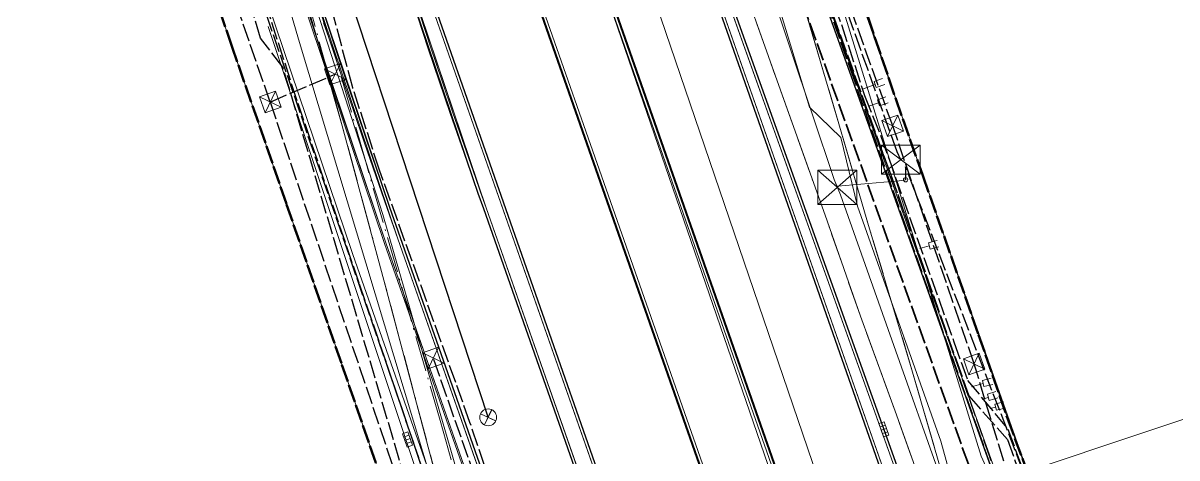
# Model space of a CAD drawing. Header units: metres. Extents: x 105014 to 106600, y 111320 to 118425.
# Drawn here: x 106017.5 to 106099.6, y 116758.4 to 116789.3 of the extents above; entities that cross this region are included whole.
import ezdxf

# ---------------------------------------------------------------- set-up
doc = ezdxf.new("R2010")
doc.units = ezdxf.units.M
doc.linetypes.add('DASHDOT', pattern=[3.556, 2.54, -0.508, 0, -0.508])
doc.linetypes.add('DASHED', pattern=[1.524, 1.27, -0.254])
for name, color, linetype, lineweight in [('00-BASE-LIMITE', 7, 'DASHED', 50), ('00-BASE-UE', 42, 'DASHED', 25), ('10-PAV-CALZADA-BRT', 12, 'CONTINUOUS', 30), ('10-PAV-CALZADA-MIXTA', 8, 'CONTINUOUS', 30), ('10-PAV-CICLORUTA', 76, 'CONTINUOUS', 18), ('10-PAV-ESTACION-TM', 1, 'CONTINUOUS', 40), ('10-PAV-SARDINEL', 252, 'CONTINUOUS', 13), ('20-EP-ZONA-DURA', 253, 'CONTINUOUS', 13), ('20-EP-ZONA-VERDE', 84, 'CONTINUOUS', 13), ('30-RED-ENEL-NODOS', 11, 'CONTINUOUS', 13), ('30-RED-ENEL-PROY', 1, 'DASHED', 25), ('30-RED-ETB-CAMARA', 151, 'CONTINUOUS', 13), ('30-RED-ETB-EXIST', 145, 'CONTINUOUS', 13), ('30-RED-ETB-PROY', 5, 'DASHED', 25), ('30-RED-MOVISTAR-PROY', 4, 'DASHED', 25), ('30-RED-VANTI-EXIST', 52, 'CONTINUOUS', 13), ('30-RED-VANTI-PROY', 2, 'DASHED', 25), ('30-RED-VANTI-RETIRO', 8, 'DASHDOT', 13), ('35-RH-ACUE-DOMICILIARIA', 152, 'CONTINUOUS', 9), ('35-RH-ACUE-MENOR-EXIST', 151, 'CONTINUOUS', 13), ('35-RH-ACUE-MENOR-PROY', 5, 'DASHED', 25), ('35-RH-PLUV-COLECTOR', 96, 'CONTINUOUS', 30), ('35-RH-PLUV-NODOS', 94, 'CONTINUOUS', 13), ('36-RH-SAN-COLECTOR-PROY', 6, 'DASHED', 35), ('60-PREDIAL-LOTE', 42, 'CONTINUOUS', 13)]:
    doc.layers.add(name, color=color, linetype=linetype, lineweight=lineweight)

# ---------------------------------------------------------------- blocks, each defined once
blk = doc.blocks.new('CAM_ETB_T_13')
for p, q in [((-1.375, -1.025), (1.375, 1.025)), ((-1.375, 1.025), (1.375, -1.025))]:
    blk.add_line(p, q)
blk.add_lwpolyline([(-1.375, -1.025), (1.375, -1.025), (1.375, 1.025), (-1.375, 1.025)], close=True)
blk = doc.blocks.new('CAM_ETB_T_14A')
for p, q in [((-1.39, -1.22), (1.39, 1.22)), ((-1.39, 1.22), (1.39, -1.22))]:
    blk.add_line(p, q)
blk.add_lwpolyline([(-1.39, -1.22), (1.39, -1.22), (1.39, 1.22), (-1.39, 1.22)], close=True)
blk = doc.blocks.new('POSTE')
blk.add_circle((0, 0), 0.15)
blk = doc.blocks.new('CAJA_ENEL')
for p, q in [((-0.6, -0.6), (0.6, 0.6)), ((-0.6, 0.6), (0.6, -0.6))]:
    blk.add_line(p, q)
blk.add_lwpolyline([(-0.6, -0.6), (0.6, -0.6), (0.6, 0.6), (-0.6, 0.6)], close=True)
blk = doc.blocks.new('POZO_PLUV')
for p, q in [((-0.42, -0.42), (0.42, 0.42)), ((-0.42, 0.42), (0.42, -0.42))]:
    blk.add_line(p, q)
blk.add_circle((0, 0), 0.6)
blk = doc.blocks.new('SUMIDERO')
for p, q in [((-0.25, -0.2), (-0.25, 0.2)), ((0, -0.2), (0, 0.2)), ((0.25, -0.2), (0.25, 0.2))]:
    blk.add_line(p, q)
blk.add_lwpolyline([(-0.5, -0.2), (0.5, -0.2), (0.5, 0.2), (-0.5, 0.2)], close=True)

msp = doc.modelspace()

# ---------------------------------------------------------------- linework, layer by layer
at = {"layer": '00-BASE-LIMITE'}
for points in [[(106064.4171, 116695.5329), (106059.2939, 116710.1099), (106052.8384, 116713.1817), (106046.2677, 116715.9987), (106048.1415, 116721.7251), (106049.1339, 116727.6983), (106049.1575, 116732.8843), (106047.6957, 116742.0767), (106046.9999, 116745.3037), (106043.0863, 116756.6289), (106040.1457, 116765.1303), (106036.2359, 116776.4623), (106032.3897, 116787.5819), (106029.4623, 116796.0575)], [(106077.5673, 116789.7461), (106079.5609, 116783.9199), (106081.4803, 116778.4757), (106083.4959, 116772.7449), (106085.4441, 116767.1645), (106087.5113, 116761.2259), (106089.5291, 116755.7551), (106091.1401, 116751.4171), (106095.5235, 116752.9883), (106095.6541, 116752.6239), (106095.8571, 116750.1155), (106098.1153, 116749.2211), (106101.5945, 116749.2343)]]:
    msp.add_lwpolyline(points, dxfattribs=at)
at = {"layer": '00-BASE-UE'}
for points in [[(106064.4171, 116695.5329), (106059.2939, 116710.1099), (106052.8384, 116713.1817), (106046.2677, 116715.9987), (106048.1415, 116721.7251), (106049.1339, 116727.6983), (106049.1575, 116732.8843), (106047.6957, 116742.0767), (106046.9999, 116745.3037), (106043.0863, 116756.6289), (106040.1457, 116765.1303), (106036.2359, 116776.4623), (106032.3897, 116787.5819), (106029.4623, 116796.0575)], [(106077.5673, 116789.7461), (106079.5609, 116783.9199), (106081.4803, 116778.4757), (106083.4959, 116772.7449), (106085.4441, 116767.1645), (106087.5113, 116761.2259), (106089.5291, 116755.7551), (106091.1401, 116751.4171), (106095.5235, 116752.9883), (106095.6541, 116752.6239), (106095.8571, 116750.1155), (106098.1153, 116749.2211), (106101.5945, 116749.2343)]]:
    msp.add_lwpolyline(points, dxfattribs=at)
at = {"layer": '10-PAV-CALZADA-BRT'}
for points in [[(105940.0399, 117131.7485), (106023.1693, 116913.9317), (106028.3894, 116899.9718), (106033.4205, 116885.9427), (106095.1047, 116710.2091), (106095.6071, 116708.7779), (106096.1093, 116707.3461), (106096.3475, 116706.6665), (106096.4184, 116706.5092), (106096.5153, 116706.3664), (106096.6353, 116706.2424), (106096.7749, 116706.1408), (106096.9298, 116706.0648), (106097.0955, 116706.0166), (106097.267, 116705.9975), (106097.4393, 116706.0083), (106097.6071, 116706.0485), (106098.1769, 116706.2383), (106108.2917, 116673.1977)], [(106098.6641, 116670.0501), (106087.8421, 116702.7965), (106089.0673, 116703.2045), (106089.2132, 116703.2663), (106089.3476, 116703.3505), (106089.4669, 116703.4548), (106089.5683, 116703.5766), (106089.6492, 116703.713), (106089.7074, 116703.8603), (106089.7417, 116704.0151), (106089.7511, 116704.1733), (106089.7354, 116704.331), (106089.6949, 116704.4843), (106089.0017, 116706.4609), (106088.4997, 116707.8909), (106087.3779, 116711.0867), (106026.8155, 116883.6241), (106021.8164, 116897.5643), (106016.6295, 116911.4357), (105967.5655, 117039.9941)], [(106006.0974, 116925.4547), (106011.7755, 116911.9129), (106018.8027, 116895.6495), (106024.03, 116882.862), (106028.7471, 116869.8776), (106032.9467, 116856.7167), (106039.4451, 116834.8681), (106043.9986, 116820.2082), (106048.8845, 116805.6557), (106049.0753, 116805.1113), (106081.9693, 116711.3991), (106084.9809, 116702.8193), (106085.0574, 116702.6719), (106085.1573, 116702.5392), (106085.2778, 116702.4249), (106085.4155, 116702.3321), (106085.5667, 116702.2633), (106085.7271, 116702.2206), (106085.8925, 116702.2049), (106086.0581, 116702.2169), (106086.2195, 116702.2561), (106087.8421, 116702.7965), (106098.6641, 116670.0501)], [(106077.9485, 116699.5017), (106078.3036, 116699.7692), (106078.4385, 116700.1927), (106078.4154, 116700.3761), (106078.2939, 116700.7342), (106078.2906, 116700.7437), (106078.0245, 116701.5015), (106074.7197, 116710.9178), (106042.2991, 116803.3457), (106037.7888, 116816.6675), (106033.571, 116830.0848), (106032.8619, 116832.4488), (106032.7357, 116832.8725), (106026.2373, 116854.7211), (106023.1985, 116864.4092), (106019.8735, 116874.0029), (106016.2652, 116883.4937), (106012.3767, 116892.8731), (106005.3497, 116909.1365), (105999.6131, 116922.8179)]]:
    msp.add_lwpolyline(points, dxfattribs=at)
at = {"layer": '10-PAV-CALZADA-MIXTA'}
for points in [[(106024.6381, 116929.0477), (106036.2889, 116897.5913), (106048.8092, 116862.5961), (106050.7835, 116857.0779), (106054.4409, 116846.8555), (106059.8287, 116831.7963), (106063.2475, 116822.2403), (106066.7523, 116812.4444), (106082.3127, 116768.9523), (106090.7531, 116745.3871), (106094.2573, 116736.0211), (106099.7086, 116722.3618), (106118.8109, 116673.9241)], [(106108.2917, 116673.1977), (106098.1769, 116706.2383), (106098.4277, 116706.3217), (106098.5755, 116706.3846), (106098.7113, 116706.4704), (106098.8316, 116706.5768), (106098.9333, 116706.7011), (106099.0138, 116706.8401), (106099.071, 116706.9902), (106099.1034, 116707.1475), (106099.1102, 116707.3079), (106099.0912, 116707.4674), (106099.0899, 116707.4719), (106099.0355, 116707.6531), (106093.9343, 116719.9701), (106088.6963, 116733.0696), (106083.7813, 116746.2937), (106030.4043, 116895.4861), (106018.8017, 116926.8119)], [(105999.2425, 116922.6672), (106004.9819, 116908.9793), (106012.0787, 116892.5545), (106017.1513, 116880.1455), (106021.7288, 116867.5454), (106025.8041, 116854.7741), (106038.2295, 116812.9979), (106043.6484, 116795.5615), (106049.4917, 116778.2627), (106049.8611, 116777.2128), (106050.2462, 116776.1159), (106061.7354, 116743.4254), (106077.0151, 116699.9499), (106077.0271, 116699.9162), (106077.3734, 116699.5399), (106077.8815, 116699.4818)], [(106070.8809, 116698.5543), (106064.2004, 116717.5623), (106054.4148, 116745.4053), (106054.4035, 116745.4375), (106050.9605, 116755.2339), (106049.8327, 116758.4427), (106044.3497, 116774.0437), (106043.5953, 116776.1903), (106037.7031, 116793.6338), (106032.2389, 116811.2161), (106019.8135, 116852.9925), (106015.8134, 116865.5281), (106011.3203, 116877.8955), (106006.3413, 116890.0755), (105999.2445, 116906.5003), (105993.4528, 116920.3129)]]:
    msp.add_lwpolyline(points, dxfattribs=at)
at = {"layer": '10-PAV-CICLORUTA'}
msp.add_lwpolyline([(106022.8561, 116839.0437), (106031.6473, 116809.3871), (106037.21, 116791.4444), (106043.2175, 116773.6457), (106053.5803, 116744.1607), (106051.3161, 116743.3649), (106040.9533, 116772.8499), (106034.9267, 116790.7052), (106029.3463, 116808.7049), (106020.2981, 116839.2285), (106022.5991, 116839.9105), (106022.8561, 116839.0437)], close=True, dxfattribs=at)
at = {"layer": '10-PAV-ESTACION-TM'}
msp.add_lwpolyline([(106026.8155, 116883.6241), (106083.4077, 116722.3979), (106083.4077, 116722.3979), (106078.6925, 116720.7413), (106077.6027, 116723.8391), (106074.7163, 116732.0623), (106049.4781, 116803.9637)], dxfattribs=at)
at = {"layer": '10-PAV-SARDINEL'}
for points in [[(106030.4043, 116895.4861), (106083.7813, 116746.2937)], [(106083.5931, 116746.2262), (106030.2161, 116895.4186)], [(106095.1047, 116710.2091), (106033.4205, 116885.9427)], [(106026.8155, 116883.6241), (106083.4076, 116722.3979), (106083.4076, 116722.3979), (106083.2188, 116722.3315), (106026.6269, 116883.5578)], [(106034.9915, 116882.071), (106095.2934, 116710.2753)], [(106118.8109, 116673.9241), (106099.7086, 116722.3618), (106098.9082, 116724.3044), (106098.1151, 116726.25), (106097.3291, 116728.1985), (106096.5503, 116730.1499), (106095.7787, 116732.1041), (106095.0144, 116734.0612), (106094.2573, 116736.0211), (106093.5433, 116737.8893), (106092.8359, 116739.7601), (106092.135, 116741.6333), (106091.4408, 116743.509), (106090.7531, 116745.3871), (106082.3127, 116768.9523), (106066.7523, 116812.4444)], [(106066.9406, 116812.5118), (106082.501, 116769.0197), (106090.9412, 116745.4552), (106091.6285, 116743.5781), (106092.3225, 116741.7031), (106093.0231, 116739.8305), (106093.7303, 116737.9604), (106094.444, 116736.0929), (106095.2009, 116734.1337), (106095.9649, 116732.1773), (106096.7362, 116730.2237), (106097.5147, 116728.273), (106098.3004, 116726.3252), (106099.0933, 116724.3803), (106099.8941, 116722.4366), (106118.997, 116673.9975)], [(106049.264, 116805.1775), (106078.879, 116720.8068), (106078.879, 116720.8068), (106078.6925, 116720.7413), (106077.6837, 116723.6085), (106049.0753, 116805.1113)], [(106074.531, 116710.8516), (106042.1104, 116803.2797)], [(106042.2991, 116803.3457), (106074.7197, 116710.9178)], [(106070.6922, 116698.488), (106064.0117, 116717.496), (106054.2261, 116745.3391), (106054.2148, 116745.3713), (106050.7718, 116755.1676), (106049.644, 116758.3764), (106044.161, 116773.9774), (106043.4066, 116776.1242), (106042.5962, 116778.442), (106041.7933, 116780.7627), (106040.998, 116783.0859), (106040.2102, 116785.4118), (106039.43, 116787.7402), (106038.6575, 116790.0711)], [(106038.8474, 116790.1337), (106039.6198, 116787.8034), (106040.3997, 116785.4756), (106041.1873, 116783.1504), (106041.9824, 116780.8277), (106042.7851, 116778.5077), (106043.5953, 116776.1903), (106044.3497, 116774.0437), (106049.8327, 116758.4427), (106050.9605, 116755.2339), (106054.4035, 116745.4375), (106054.4148, 116745.4053), (106064.2004, 116717.5623), (106070.8809, 116698.5543)], [(106077.4329, 116699.5129), (106077.3734, 116699.5399), (106077.3166, 116699.5721), (106077.2629, 116699.6091), (106077.2127, 116699.6508), (106077.1664, 116699.6969), (106077.1243, 116699.7468), (106077.0869, 116699.8003), (106077.0544, 116699.8569), (106077.0271, 116699.9162), (106077.0151, 116699.9499), (106061.7354, 116743.4254), (106050.2462, 116776.1159), (106049.8611, 116777.2128), (106049.4917, 116778.2627), (106048.6882, 116780.5609), (106047.8922, 116782.8617), (106047.1037, 116785.165), (106046.3226, 116787.471), (106045.5492, 116789.7794)], [(106045.7389, 116789.8427), (106046.5122, 116787.5348), (106047.293, 116785.2295), (106048.0813, 116782.9268), (106048.8771, 116780.6266), (106049.6805, 116778.3289), (106050.0498, 116777.2792), (106050.4349, 116776.1822), (106061.9241, 116743.4917)]]:
    msp.add_lwpolyline(points, dxfattribs=at)
at = {"layer": '20-EP-ZONA-DURA'}
msp.add_lwpolyline([(106040.9533, 116772.8499), (106051.3161, 116743.3649), (106053.5803, 116744.1607), (106043.2175, 116773.6457), (106037.21, 116791.4444), (106031.6473, 116809.3871), (106022.8561, 116839.0437), (106022.5991, 116839.9105), (106020.2981, 116839.2285), (106029.3463, 116808.7049), (106034.9267, 116790.7052), (106040.9533, 116772.8499)], close=True, dxfattribs=at)
for points in [[(106100.0173, 116726.3495), (106098.5379, 116725.7405), (106098.3004, 116726.3252), (106097.5147, 116728.273), (106096.7362, 116730.2237), (106096.5209, 116730.7653), (106098.0063, 116731.3611), (106097.9699, 116731.4542), (106096.1151, 116736.2049), (106096.0791, 116736.2983), (106094.5887, 116735.7163), (106095.7053, 116736.1559), (106093.8567, 116741.0163), (106092.7377, 116740.5907), (106092.7027, 116740.6843), (106094.1981, 116741.2533), (106094.1635, 116741.3471), (106092.3977, 116746.1315), (106092.3635, 116746.2255), (106090.8623, 116745.6719), (106082.501, 116769.0197), (106066.9406, 116812.5118)], [(106034.3165, 116800.92), (106038.6751, 116787.2861), (106038.6854, 116787.2546), (106043.3119, 116773.6789), (106043.7319, 116772.4837), (106053.6747, 116744.1937)], [(106043.0863, 116756.6289), (106040.1457, 116765.1303), (106036.2359, 116776.4623), (106032.3897, 116787.5819), (106029.4623, 116796.0575)], [(106044.5455, 116793.6244), (106050.0511, 116777.2797), (106049.6805, 116778.3289), (106048.8771, 116780.6266), (106048.0813, 116782.9268), (106047.293, 116785.2295), (106046.5122, 116787.5348), (106045.7389, 116789.8427)], [(106077.5673, 116789.7461), (106079.5609, 116783.9199), (106081.4803, 116778.4757), (106083.4959, 116772.7449), (106085.4441, 116767.1645), (106087.5113, 116761.2259), (106089.5291, 116755.7551), (106089.5291, 116755.7551), (106091.1401, 116751.4171), (106095.5235, 116752.9883), (106095.6541, 116752.6239), (106095.8571, 116750.1155), (106095.9807, 116750.0665), (106096.9096, 116747.4495), (106097.7347, 116745.1247), (106098.5255, 116742.8965), (106100.5063, 116743.5995)]]:
    msp.add_lwpolyline(points, dxfattribs=at)
at = {"layer": '20-EP-ZONA-VERDE'}
for points in [[(106024.7383, 116836.2123), (106032.6061, 116809.6711), (106038.1613, 116791.7523), (106044.1609, 116773.9773), (106054.2149, 116745.3711), (106054.5145, 116744.4889), (106053.6747, 116744.1937), (106043.3119, 116773.6789), (106037.3051, 116791.4751), (106031.7431, 116809.4153), (106022.9519, 116839.0721), (106022.6949, 116839.9391), (106023.5579, 116840.1949), (106024.7383, 116836.2123)], [(106083.5931, 116746.2263), (106088.5098, 116732.9976), (106093.7495, 116719.8935), (106094.3291, 116718.4943), (106095.1473, 116716.5185), (106093.3265, 116715.8789), (106092.6191, 116717.8943), (106051.5311, 116834.9507), (106051.8143, 116835.0499), (106083.5931, 116746.2263)], [(106042.1105, 116803.2795), (106075.0259, 116709.4511), (106074.0145, 116709.0957), (106050.4349, 116776.1823), (106044.6102, 116793.424), (106039.2073, 116810.8025), (106039.4949, 116810.8881), (106042.1105, 116803.2795)]]:
    msp.add_lwpolyline(points, close=True, dxfattribs=at)
at = {"layer": '30-RED-ENEL-PROY'}
for points in [[(106035.0897, 116783.6829), (106023.5713, 116816.7397)], [(106079.3437, 116781.9923), (106072.1857, 116801.9675)], [(106035.0897, 116783.6829), (106039.7111, 116785.6647)], [(106048.6695, 116743.4747), (106035.0897, 116783.6829)], [(106085.1359, 116765.0887), (106079.3437, 116781.9923)], [(106053.6991, 116745.4975), (106046.6835, 116765.5113)], [(106088.1231, 116755.2753), (106085.1359, 116765.0887)]]:
    msp.add_lwpolyline(points, dxfattribs=at)
at = {"layer": '30-RED-ETB-EXIST'}
for points in [[(106076.381, 116740.686), (106076.194, 116741.293), (106023.086, 116895.601), (106022.815, 116896.132)], [(106075.406, 116777.632), (106075.173, 116778.182), (106064.398, 116810.335), (106067.226, 116811.387)], [(106048.714, 116747.788), (106034.941, 116789.054)], [(106086.748, 116745.909), (106086.599, 116746.134), (106075.638, 116777.082), (106075.173, 116778.182), (106075.406, 116777.632)], [(106075.406, 116777.632), (106075.452, 116777.698), (106079.797, 116778.091), (106080.263, 116778.161)]]:
    msp.add_lwpolyline(points, dxfattribs=at)
at = {"layer": '30-RED-ETB-PROY'}
for points in [[(106079.923, 116779.584), (106079.666, 116780.151), (106068.171, 116812.306), (106068.081, 116812.881)], [(106089.523, 116751.334), (106090.804, 116751.829), (106080.265, 116779.072), (106080.263, 116778.161)]]:
    msp.add_lwpolyline(points, dxfattribs=at)
at = {"layer": '30-RED-MOVISTAR-PROY'}
msp.add_lwpolyline([(106079.3735, 116660.4357), (106023.7228, 116822.1403)], dxfattribs=at)
at = {"layer": '30-RED-VANTI-EXIST'}
for points in [[(106040.2117, 116781.9885), (106037.9349, 116789.9015), (106036.0305, 116795.9073), (106035.5171, 116797.7567)], [(106041.8769, 116779.4483), (106036.9277, 116794.7799)], [(106083.3447, 116755.5963), (106083.3319, 116755.6323), (106080.7639, 116764.4969), (106077.5089, 116775.3231), (106075.5145, 116782.1371), (106072.6768, 116791.7417)], [(106081.8871, 116755.0998), (106079.6261, 116761.4759), (106077.0523, 116768.4799), (106074.6749, 116775.2413), (106070.5125, 116786.9161), (106069.2281, 116790.5078)], [(106049.6717, 116747.0404), (106049.3175, 116748.3893), (106047.1347, 116756.1537), (106043.1711, 116771.0455), (106040.2117, 116781.9885)], [(106047.1719, 116761.5668), (106043.0845, 116775.7075), (106041.8769, 116779.4483)], [(106088.1982, 116757.2116), (106116.9139, 116766.8087)], [(106047.874, 116759.1378), (106047.1719, 116761.5668)], [(106053.6131, 116741.1244), (106050.3783, 116750.4741), (106047.874, 116759.1378)]]:
    msp.add_lwpolyline(points, dxfattribs=at)
at = {"layer": '30-RED-VANTI-PROY'}
for points in [[(106049.6717, 116747.0404), (106045.7791, 116758.0179), (106041.4147, 116770.8319), (106037.0037, 116783.7785), (106033.0981, 116795.8053), (106028.7715, 116810.0791), (106024.9777, 116822.7609), (106021.0975, 116835.9195), (106020.2003, 116838.9065)], [(106048.2747, 116763.7701), (106042.8591, 116778.8527), (106040.9549, 116784.7005), (106038.3535, 116794.4483), (106036.9499, 116798.2069)], [(106074.1013, 116792.2514), (106076.3243, 116786.0457), (106079.9625, 116775.6767), (106085.3697, 116760.4973), (106086.7052, 116756.7142)], [(106086.8568, 116756.7646), (106086.2523, 116758.4963), (106083.1247, 116767.3789), (106080.1959, 116775.7867), (106077.6107, 116782.9495), (106074.8643, 116790.5567), (106074.2469, 116792.3034)], [(106050.3414, 116757.8166), (106049.2921, 116760.9365), (106048.2747, 116763.7701)]]:
    msp.add_lwpolyline(points, dxfattribs=at)
at = {"layer": '30-RED-VANTI-RETIRO'}
for points in [[(106040.2117, 116781.9885), (106038.0247, 116789.9807), (106035.9929, 116796.0727), (106035.5257, 116797.7594)], [(106041.8769, 116779.4483), (106039.7301, 116786.9141), (106036.9277, 116794.7799)], [(106083.3447, 116755.5963), (106083.3319, 116755.6323), (106080.7639, 116764.4969), (106077.5089, 116775.3231), (106075.5145, 116782.1371), (106072.6768, 116791.7417)], [(106081.8871, 116755.0998), (106079.6261, 116761.4759), (106077.0523, 116768.4799), (106074.6749, 116775.2413), (106070.5125, 116786.9161), (106069.2281, 116790.5078)], [(106049.6717, 116747.0404), (106049.3175, 116748.3893), (106047.1347, 116756.1537), (106043.1711, 116771.0455), (106040.2117, 116781.9885)], [(106047.1598, 116761.0763), (106041.8769, 116779.4483)], [(106047.5973, 116759.5546), (106047.1598, 116761.0763)], [(106053.6131, 116741.1244), (106053.5519, 116741.2883), (106049.9837, 116751.2557), (106047.5973, 116759.5546)]]:
    msp.add_lwpolyline(points, dxfattribs=at)
at = {"layer": '35-RH-ACUE-DOMICILIARIA'}
for points in [[(106078.0967, 116784.9293), (106077.2033, 116784.5957)], [(106078.7765, 116784.9281), (106078.1737, 116784.7132), (106078.0197, 116785.1453), (106078.6226, 116785.3601)], [(106079.0167, 116783.6272), (106078.4139, 116783.4124), (106078.2599, 116783.8444), (106078.8627, 116784.0593)], [(106078.3369, 116783.6284), (106077.6589, 116783.3779)], [(106081.9488, 116773.4679), (106081.2688, 116773.2848)], [(106082.6255, 116773.4035), (106082.0053, 116773.2457), (106081.8922, 116773.6902), (106082.5124, 116773.848)], [(106085.7794, 116763.6969), (106084.9483, 116763.4706)], [(106086.4562, 116763.6325), (106085.836, 116763.4746), (106085.7229, 116763.9191), (106086.3431, 116764.077)], [(106086.1456, 116762.7123), (106085.7186, 116762.575)], [(106086.8249, 116762.6863), (106086.2146, 116762.4936), (106086.0766, 116762.9311), (106086.6869, 116763.1237)], [(106086.6627, 116762.0153), (106086.2782, 116761.9164)], [(106087.3395, 116761.9509), (106086.7193, 116761.793), (106086.6062, 116762.2375), (106087.2264, 116762.3954)]]:
    msp.add_lwpolyline(points, dxfattribs=at)
at = {"layer": '35-RH-ACUE-MENOR-EXIST'}
for points in [[(105178.5744, 116817.4508), (105539.9476, 116761.043), (105920.9127, 116698.2673), (105927.6139, 116697.316), (106024.833, 116689.4124), (106033.902, 116694.7788), (106040.5526, 116701.5538), (106047.9791, 116715.1949), (106051.8201, 116725.8396), (106046.6693, 116749.4243), (106048.6153, 116749.9885), (106037.1633, 116787.9158), (106015.5063, 116861.68), (106011.1153, 116873.1384), (105951.3398, 117023.2056), (105939.5771, 117054.3457), (105902.7237, 117158.6512), (105897.7174, 117237.0197), (105887, 117327.4)], [(106069.07, 116812.1), (106085.64, 116758.54)], [(106065.7743, 116808.426), (106073.4422, 116783.3127), (106075.6613, 116781.1574), (106076.8353, 116776.2787), (106082.768, 116759.6092), (106083.8984, 116755.4763), (106085.3831, 116752.8984), (106091.6586, 116735.4664), (106100.253, 116709.1968), (106103.9018, 116701.5594), (106105.3885, 116699.985), (106115.3106, 116673.3019)], [(106085.64, 116758.54), (106088.3692, 116752.497)]]:
    msp.add_lwpolyline(points, dxfattribs=at)
at = {"layer": '35-RH-ACUE-MENOR-PROY'}
for points in [[(106003.9521, 116990.2482), (106006.6387, 116983.4265), (106006.1215, 116982.307), (106023.9729, 116936.1153), (106024.6202, 116931.88), (106029.5418, 116918.9914), (106040.3552, 116887.933), (106053.5501, 116850.9539), (106055.0607, 116847.3495), (106055.7164, 116845.577), (106059.9858, 116834.0042), (106061.3475, 116829.7737), (106064.3024, 116820.9748), (106064.6228, 116820.0689), (106067.5274, 116812.1408), (106075.6947, 116789.1978), (106077.345, 116784.1504), (106078.506, 116781.253), (106083.6963, 116766.6579), (106084.6733, 116763.9065), (106087.5328, 116760.4577), (106091.3298, 116750.1137), (106092.5369, 116749.5342)], [(106024.7873, 116930.2428), (106032.0329, 116910.2687), (106037.2372, 116895.7939), (106041.8325, 116882.9593), (106049.8714, 116860.5406), (106055.4167, 116845.0271), (106060.0281, 116832.2895), (106064.9181, 116818.5195), (106070.1619, 116803.668), (106077.2917, 116783.6172), (106079.1913, 116778.5757), (106083.851, 116765.39), (106084.7556, 116762.8302), (106087.4987, 116759.7297), (106091.1135, 116749.6629), (106092.1401, 116749.1701), (106093.4088, 116745.8169), (106106.2277, 116711.9352), (106108.4301, 116706.7421), (106109.2246, 116704.8686), (106114.9013, 116691.4833)], [(106074.6317, 116675.2758), (106061.3844, 116712.8837), (106056.1952, 116727.2816), (106052.809, 116737.2286), (106052.3806, 116738.3826), (106050.6241, 116743.2665), (106047.6688, 116746.8288), (106046.8838, 116749.4732), (106035.9907, 116786.1671), (106034.4005, 116788.2089), (106026.7198, 116814.3643), (106014.1064, 116857.3175), (106000.8637, 116889.1988), (106000.2179, 116894.5159), (105997.7785, 116899.9735), (105995.1809, 116905.8379), (105990.9619, 116916.7595)]]:
    msp.add_lwpolyline(points, dxfattribs=at)
at = {"layer": '35-RH-PLUV-COLECTOR'}
msp.add_lwpolyline([(106050.5802, 116761.2958), (106035.1975, 116808.0113)], dxfattribs=at)
msp.add_lwpolyline([(106050.5802, 116761.2958), (106035.1975, 116808.0113)], dxfattribs=at)
at = {"layer": '36-RH-SAN-COLECTOR-PROY'}
msp.add_lwpolyline([(106086.79, 116752.233), (106073.0451, 116790.416)], dxfattribs=at)
at = {"layer": '60-PREDIAL-LOTE'}
msp.add_lwpolyline([(106089.9709, 116745.5429), (106078.1711, 116744.8347), (106048.9251, 116830.4754), (106061.5824, 116834.7909), (106089.6231, 116755.4888), (106093.0623, 116745.7626), (106093.057, 116745.7622), (106091.311, 116745.6381), (106089.9709, 116745.5429)], close=True, dxfattribs=at)

# ---------------------------------------------------------------- block references
at = {"layer": '30-RED-ENEL-NODOS'}
for p, rotation in [((106039.7111, 116785.6648), 108.3), ((106035.0896, 116783.6829), 109.6), ((106079.3436, 116781.9923), 109), ((106046.6835, 116765.5112), 109.7), ((106085.1358, 116765.0887), 109.2)]:
    msp.add_blockref('CAJA_ENEL', p, dxfattribs=dict(at, rotation=rotation))
at = {"layer": '30-RED-ETB-CAMARA'}
for name, p in [('CAM_ETB_T_13', (106079.923, 116779.584)), ('CAM_ETB_T_14A', (106075.406, 116777.632)), ('POSTE', (106080.263, 116778.161))]:
    msp.add_blockref(name, p, dxfattribs=at)
at = {"layer": '35-RH-PLUV-NODOS'}
for name, p, rotation in [('POZO_PLUV', (106050.5802, 116761.2958), 290), ('POZO_PLUV', (106050.5802, 116761.2958), 290), ('POZO_PLUV', (106050.5802, 116761.2958), 19.1), ('POZO_PLUV', (106050.5802, 116761.2958), 19.1), ('SUMIDERO', (106078.7196, 116760.4424), 108.9), ('SUMIDERO', (106078.7196, 116760.4424), 108.9), ('SUMIDERO', (106078.7196, 116760.4424), 108.9), ('SUMIDERO', (106044.843, 116759.7173), 289.9), ('SUMIDERO', (106044.843, 116759.7173), 289.9), ('SUMIDERO', (106044.843, 116759.7173), 289.9)]:
    msp.add_blockref(name, p, dxfattribs=dict(at, rotation=rotation))

doc.saveas('drawing.dxf')
